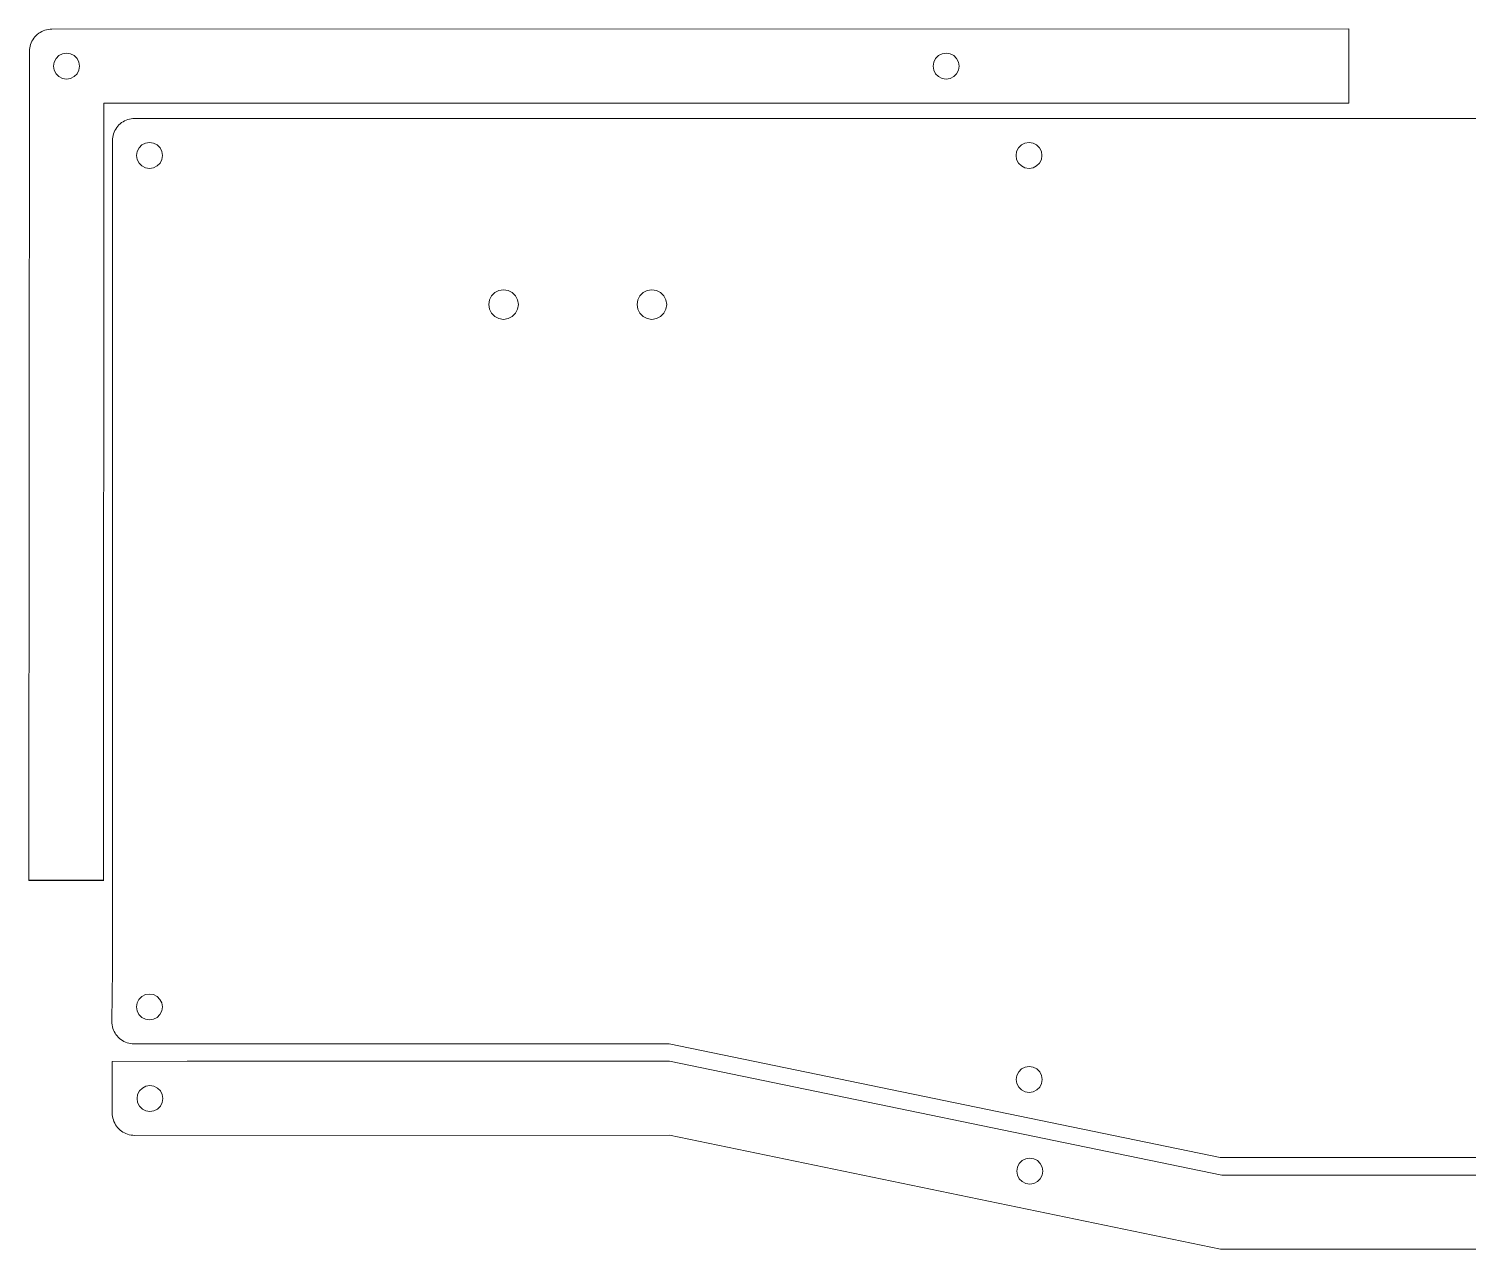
# Model space of a CAD drawing. Header units: centimetres. Extents: x -19.4 to 19.4, y -8.3 to 8.2.
# Drawn here: x -19.42 to -0.01, y -8.27 to 8.19 of the extents above; entities that cross this region are included whole.
import ezdxf

# ---------------------------------------------------------------- set-up
doc = ezdxf.new("R2010")
doc.units = ezdxf.units.CM
doc.header["$MEASUREMENT"] = 0
doc.layers.add('Layer 1', color=7, linetype='Continuous')

msp = doc.modelspace()

# ---------------------------------------------------------------- linework, layer by layer
at = {"layer": 'Layer 1', "color": 242, "lineweight": 9}
for points, knots in [([(-1.61716, 8.18517), (-1.61716, 8.18517), (-19.10607, 8.18141), (-19.10607, 8.18141), (-19.10607, 8.18141), (-19.12967, 8.18041), (-19.12967, 8.18041), (-19.12967, 8.18041), (-19.15307, 8.17771), (-19.15307, 8.17771), (-19.15307, 8.17771), (-19.17617, 8.17311), (-19.17617, 8.17311), (-19.17617, 8.17311), (-19.19887, 8.16671), (-19.19887, 8.16671), (-19.19887, 8.16671), (-19.22097, 8.15851), (-19.22097, 8.15851), (-19.22097, 8.15851), (-19.24227, 8.14871), (-19.24227, 8.14871), (-19.24227, 8.14871), (-19.26287, 8.13711), (-19.26287, 8.13711), (-19.26287, 8.13711), (-19.28247, 8.12411), (-19.28247, 8.12411), (-19.28247, 8.12411), (-19.30097, 8.10951), (-19.30097, 8.10951), (-19.30097, 8.10951), (-19.31827, 8.09351), (-19.31827, 8.09351), (-19.31827, 8.09351), (-19.33427, 8.07621), (-19.33427, 8.07621), (-19.33427, 8.07621), (-19.34887, 8.05771), (-19.34887, 8.05771), (-19.34887, 8.05771), (-19.36187, 8.03811), (-19.36187, 8.03811), (-19.36187, 8.03811), (-19.37347, 8.01751), (-19.37347, 8.01751), (-19.37347, 8.01751), (-19.38327, 7.99621), (-19.38327, 7.99621), (-19.38327, 7.99621), (-19.39147, 7.97411), (-19.39147, 7.97411), (-19.39147, 7.97411), (-19.39787, 7.95141), (-19.39787, 7.95141), (-19.39787, 7.95141), (-19.40247, 7.92831), (-19.40247, 7.92831), (-19.40247, 7.92831), (-19.40517, 7.90491), (-19.40517, 7.90491), (-19.40517, 7.90491), (-19.40607, 7.88131), (-19.40607, 7.88131), (-19.40607, 7.88131), (-19.41614, -3.29851), (-19.41614, -3.29851), (-19.41614, -3.29851), (-18.40353, -3.29844), (-18.40353, -3.29844)], [0, 0, 0, 0, 0.04347826, 0.04347826, 0.04347826, 0.08695652, 0.08695652, 0.08695652, 0.13043478, 0.13043478, 0.13043478, 0.17391304, 0.17391304, 0.17391304, 0.2173913, 0.2173913, 0.2173913, 0.26086957, 0.26086957, 0.26086957, 0.30434783, 0.30434783, 0.30434783, 0.34782609, 0.34782609, 0.34782609, 0.39130435, 0.39130435, 0.39130435, 0.43478261, 0.43478261, 0.43478261, 0.47826087, 0.47826087, 0.47826087, 0.52173913, 0.52173913, 0.52173913, 0.56521739, 0.56521739, 0.56521739, 0.60869565, 0.60869565, 0.60869565, 0.65217391, 0.65217391, 0.65217391, 0.69565217, 0.69565217, 0.69565217, 0.73913043, 0.73913043, 0.73913043, 0.7826087, 0.7826087, 0.7826087, 0.82608696, 0.82608696, 0.82608696, 0.86956522, 0.86956522, 0.86956522, 0.91304348, 0.91304348, 0.91304348, 0.95652174, 0.95652174, 0.95652174, 1, 1, 1, 1]), ([(-18.96017, 7.84781), (-18.96017, 7.84781), (-19.00897, 7.82291), (-19.00897, 7.82291), (-19.00897, 7.82291), (-19.04767, 7.78421), (-19.04767, 7.78421), (-19.04767, 7.78421), (-19.07257, 7.73541), (-19.07257, 7.73541), (-19.07257, 7.73541), (-19.08117, 7.68131), (-19.08117, 7.68131), (-19.08117, 7.68131), (-19.07257, 7.62731), (-19.07257, 7.62731), (-19.07257, 7.62731), (-19.04767, 7.57851), (-19.04767, 7.57851), (-19.04767, 7.57851), (-19.00897, 7.53981), (-19.00897, 7.53981), (-19.00897, 7.53981), (-18.96017, 7.51491), (-18.96017, 7.51491), (-18.96017, 7.51491), (-18.90617, 7.50631), (-18.90617, 7.50631), (-18.90617, 7.50631), (-18.85207, 7.51491), (-18.85207, 7.51491), (-18.85207, 7.51491), (-18.80327, 7.53981), (-18.80327, 7.53981), (-18.80327, 7.53981), (-18.76457, 7.57851), (-18.76457, 7.57851), (-18.76457, 7.57851), (-18.73967, 7.62731), (-18.73967, 7.62731), (-18.73967, 7.62731), (-18.73117, 7.68131), (-18.73117, 7.68131), (-18.73117, 7.68131), (-18.73967, 7.73541), (-18.73967, 7.73541), (-18.73967, 7.73541), (-18.76457, 7.78421), (-18.76457, 7.78421), (-18.76457, 7.78421), (-18.80327, 7.82291), (-18.80327, 7.82291), (-18.80327, 7.82291), (-18.85207, 7.84781), (-18.85207, 7.84781), (-18.85207, 7.84781), (-18.90617, 7.85631), (-18.90617, 7.85631), (-18.90617, 7.85631), (-18.96017, 7.84781), (-18.96017, 7.84781)], [0, 0, 0, 0, 0.05, 0.05, 0.05, 0.1, 0.1, 0.1, 0.15, 0.15, 0.15, 0.2, 0.2, 0.2, 0.25, 0.25, 0.25, 0.3, 0.3, 0.3, 0.35, 0.35, 0.35, 0.4, 0.4, 0.4, 0.45, 0.45, 0.45, 0.5, 0.5, 0.5, 0.55, 0.55, 0.55, 0.6, 0.6, 0.6, 0.65, 0.65, 0.65, 0.7, 0.7, 0.7, 0.75, 0.75, 0.75, 0.8, 0.8, 0.8, 0.85, 0.85, 0.85, 0.9, 0.9, 0.9, 0.95, 0.95, 0.95, 1, 1, 1, 1]), ([(-7.10167, 7.84781), (-7.10167, 7.84781), (-7.15037, 7.82291), (-7.15037, 7.82291), (-7.15037, 7.82291), (-7.18907, 7.78421), (-7.18907, 7.78421), (-7.18907, 7.78421), (-7.21397, 7.73541), (-7.21397, 7.73541), (-7.21397, 7.73541), (-7.22247, 7.68131), (-7.22247, 7.68131), (-7.22247, 7.68131), (-7.21397, 7.62731), (-7.21397, 7.62731), (-7.21397, 7.62731), (-7.18907, 7.57851), (-7.18907, 7.57851), (-7.18907, 7.57851), (-7.15037, 7.53981), (-7.15037, 7.53981), (-7.15037, 7.53981), (-7.10167, 7.51491), (-7.10167, 7.51491), (-7.10167, 7.51491), (-7.04747, 7.50631), (-7.04747, 7.50631), (-7.04747, 7.50631), (-6.99347, 7.51491), (-6.99347, 7.51491), (-6.99347, 7.51491), (-6.94467, 7.53981), (-6.94467, 7.53981), (-6.94467, 7.53981), (-6.90597, 7.57851), (-6.90597, 7.57851), (-6.90597, 7.57851), (-6.88107, 7.62731), (-6.88107, 7.62731), (-6.88107, 7.62731), (-6.87247, 7.68131), (-6.87247, 7.68131), (-6.87247, 7.68131), (-6.88107, 7.73541), (-6.88107, 7.73541), (-6.88107, 7.73541), (-6.90597, 7.78421), (-6.90597, 7.78421), (-6.90597, 7.78421), (-6.94467, 7.82291), (-6.94467, 7.82291), (-6.94467, 7.82291), (-6.99347, 7.84781), (-6.99347, 7.84781), (-6.99347, 7.84781), (-7.04747, 7.85631), (-7.04747, 7.85631), (-7.04747, 7.85631), (-7.10167, 7.84781), (-7.10167, 7.84781)], [0, 0, 0, 0, 0.05, 0.05, 0.05, 0.1, 0.1, 0.1, 0.15, 0.15, 0.15, 0.2, 0.2, 0.2, 0.25, 0.25, 0.25, 0.3, 0.3, 0.3, 0.35, 0.35, 0.35, 0.4, 0.4, 0.4, 0.45, 0.45, 0.45, 0.5, 0.5, 0.5, 0.55, 0.55, 0.55, 0.6, 0.6, 0.6, 0.65, 0.65, 0.65, 0.7, 0.7, 0.7, 0.75, 0.75, 0.75, 0.8, 0.8, 0.8, 0.85, 0.85, 0.85, 0.9, 0.9, 0.9, 0.95, 0.95, 0.95, 1, 1, 1, 1]), ([(-1.61829, 7.18131), (-1.61829, 7.18131), (-18.40607, 7.18131), (-18.40607, 7.18131), (-18.40607, 7.18131), (-18.40727, -3.29845), (-18.40727, -3.29845)], [0, 0, 0, 0, 0.5, 0.5, 0.5, 1, 1, 1, 1]), ([(17.98795, 6.97665), (17.98795, 6.97665), (18.01145, 6.97575), (18.01145, 6.97575), (18.01145, 6.97575), (18.03485, 6.97305), (18.03485, 6.97305), (18.03485, 6.97305), (18.05795, 6.96845), (18.05795, 6.96845), (18.05795, 6.96845), (18.08065, 6.96205), (18.08065, 6.96205), (18.08065, 6.96205), (18.10275, 6.95385), (18.10275, 6.95385), (18.10275, 6.95385), (18.12415, 6.94405), (18.12415, 6.94405), (18.12415, 6.94405), (18.14465, 6.93245), (18.14465, 6.93245), (18.14465, 6.93245), (18.16425, 6.91945), (18.16425, 6.91945), (18.16425, 6.91945), (18.18275, 6.90485), (18.18275, 6.90485), (18.18275, 6.90485), (18.20005, 6.88885), (18.20005, 6.88885), (18.20005, 6.88885), (18.21605, 6.87155), (18.21605, 6.87155), (18.21605, 6.87155), (18.23065, 6.85305), (18.23065, 6.85305), (18.23065, 6.85305), (18.24375, 6.83345), (18.24375, 6.83345), (18.24375, 6.83345), (18.25525, 6.81285), (18.25525, 6.81285), (18.25525, 6.81285), (18.26515, 6.79155), (18.26515, 6.79155), (18.26515, 6.79155), (18.27325, 6.76945), (18.27325, 6.76945), (18.27325, 6.76945), (18.27965, 6.74675), (18.27965, 6.74675), (18.27965, 6.74675), (18.28425, 6.72365), (18.28425, 6.72365), (18.28425, 6.72365), (18.28705, 6.70025), (18.28705, 6.70025), (18.28705, 6.70025), (18.28795, 6.67665), (18.28795, 6.67665), (18.28795, 6.67665), (18.28795, -5.20316), (18.28795, -5.20316), (18.28795, -5.20316), (18.28705, -5.22666), (18.28705, -5.22666), (18.28705, -5.22666), (18.28425, -5.25006), (18.28425, -5.25006), (18.28425, -5.25006), (18.27965, -5.27316), (18.27965, -5.27316), (18.27965, -5.27316), (18.27325, -5.29586), (18.27325, -5.29586), (18.27325, -5.29586), (18.26515, -5.31796), (18.26515, -5.31796), (18.26515, -5.31796), (18.25525, -5.33936), (18.25525, -5.33936), (18.25525, -5.33936), (18.24375, -5.35996), (18.24375, -5.35996), (18.24375, -5.35996), (18.23065, -5.37946), (18.23065, -5.37946), (18.23065, -5.37946), (18.21605, -5.39796), (18.21605, -5.39796), (18.21605, -5.39796), (18.20005, -5.41526), (18.20005, -5.41526), (18.20005, -5.41526), (18.18275, -5.43126), (18.18275, -5.43126), (18.18275, -5.43126), (18.16425, -5.44586), (18.16425, -5.44586), (18.16425, -5.44586), (18.14465, -5.45896), (18.14465, -5.45896), (18.14465, -5.45896), (18.12415, -5.47046), (18.12415, -5.47046), (18.12415, -5.47046), (18.10275, -5.48036), (18.10275, -5.48036), (18.10275, -5.48036), (18.08065, -5.48846), (18.08065, -5.48846), (18.08065, -5.48846), (18.05795, -5.49486), (18.05795, -5.49486), (18.05795, -5.49486), (18.03485, -5.49946), (18.03485, -5.49946), (18.03485, -5.49946), (18.01145, -5.50226), (18.01145, -5.50226), (18.01145, -5.50226), (17.98795, -5.50316), (17.98795, -5.50316), (17.98795, -5.50316), (7.9672, -5.50015), (7.9672, -5.50015), (7.9672, -5.50015), (0.63227, -7.03562), (0.63227, -7.03562), (0.63227, -7.03562), (-3.35241, -7.03559), (-3.35241, -7.03559), (-3.35241, -7.03559), (-10.78279, -5.50013), (-10.78279, -5.50013), (-10.78279, -5.50013), (-17.9974, -5.50018), (-17.9974, -5.50018), (-17.9974, -5.50018), (-18.021, -5.49928), (-18.021, -5.49928), (-18.021, -5.49928), (-18.0444, -5.49648), (-18.0444, -5.49648), (-18.0444, -5.49648), (-18.0675, -5.49188), (-18.0675, -5.49188), (-18.0675, -5.49188), (-18.0902, -5.48548), (-18.0902, -5.48548), (-18.0902, -5.48548), (-18.1123, -5.47738), (-18.1123, -5.47738), (-18.1123, -5.47738), (-18.1336, -5.46748), (-18.1336, -5.46748), (-18.1336, -5.46748), (-18.1542, -5.45598), (-18.1542, -5.45598), (-18.1542, -5.45598), (-18.1738, -5.44288), (-18.1738, -5.44288), (-18.1738, -5.44288), (-18.1923, -5.42828), (-18.1923, -5.42828), (-18.1923, -5.42828), (-18.2096, -5.41228), (-18.2096, -5.41228), (-18.2096, -5.41228), (-18.2256, -5.39498), (-18.2256, -5.39498), (-18.2256, -5.39498), (-18.2402, -5.37648), (-18.2402, -5.37648), (-18.2402, -5.37648), (-18.2532, -5.35698), (-18.2532, -5.35698), (-18.2532, -5.35698), (-18.2648, -5.33638), (-18.2648, -5.33638), (-18.2648, -5.33638), (-18.2746, -5.31498), (-18.2746, -5.31498), (-18.2746, -5.31498), (-18.2828, -5.29288), (-18.2828, -5.29288), (-18.2828, -5.29288), (-18.2892, -5.27018), (-18.2892, -5.27018), (-18.2892, -5.27018), (-18.2938, -5.24708), (-18.2938, -5.24708), (-18.2938, -5.24708), (-18.2965, -5.22368), (-18.2965, -5.22368), (-18.2965, -5.22368), (-18.2975, -5.20018), (-18.2975, -5.20018), (-18.2975, -5.20018), (-18.28793, -4.50001), (-18.28793, -4.50001), (-18.28793, -4.50001), (-18.28785, 6.67665), (-18.28785, 6.67665), (-18.28785, 6.67665), (-18.28695, 6.70025), (-18.28695, 6.70025), (-18.28695, 6.70025), (-18.28425, 6.72365), (-18.28425, 6.72365), (-18.28425, 6.72365), (-18.27965, 6.74675), (-18.27965, 6.74675), (-18.27965, 6.74675), (-18.27325, 6.76945), (-18.27325, 6.76945), (-18.27325, 6.76945), (-18.26505, 6.79155), (-18.26505, 6.79155), (-18.26505, 6.79155), (-18.25525, 6.81285), (-18.25525, 6.81285), (-18.25525, 6.81285), (-18.24365, 6.83345), (-18.24365, 6.83345), (-18.24365, 6.83345), (-18.23065, 6.85305), (-18.23065, 6.85305), (-18.23065, 6.85305), (-18.21605, 6.87155), (-18.21605, 6.87155), (-18.21605, 6.87155), (-18.20005, 6.88885), (-18.20005, 6.88885), (-18.20005, 6.88885), (-18.18275, 6.90485), (-18.18275, 6.90485), (-18.18275, 6.90485), (-18.16425, 6.91945), (-18.16425, 6.91945), (-18.16425, 6.91945), (-18.14465, 6.93245), (-18.14465, 6.93245), (-18.14465, 6.93245), (-18.12405, 6.94405), (-18.12405, 6.94405), (-18.12405, 6.94405), (-18.10275, 6.95385), (-18.10275, 6.95385), (-18.10275, 6.95385), (-18.08065, 6.96205), (-18.08065, 6.96205), (-18.08065, 6.96205), (-18.05795, 6.96845), (-18.05795, 6.96845), (-18.05795, 6.96845), (-18.03485, 6.97305), (-18.03485, 6.97305), (-18.03485, 6.97305), (-18.01145, 6.97575), (-18.01145, 6.97575), (-18.01145, 6.97575), (-17.98785, 6.97675), (-17.98785, 6.97675), (-17.98785, 6.97675), (17.98795, 6.97665), (17.98795, 6.97665)], [0, 0, 0, 0, 0.01123596, 0.01123596, 0.01123596, 0.02247191, 0.02247191, 0.02247191, 0.03370787, 0.03370787, 0.03370787, 0.04494382, 0.04494382, 0.04494382, 0.05617978, 0.05617978, 0.05617978, 0.06741573, 0.06741573, 0.06741573, 0.07865169, 0.07865169, 0.07865169, 0.08988764, 0.08988764, 0.08988764, 0.1011236, 0.1011236, 0.1011236, 0.11235955, 0.11235955, 0.11235955, 0.12359551, 0.12359551, 0.12359551, 0.13483146, 0.13483146, 0.13483146, 0.14606742, 0.14606742, 0.14606742, 0.15730337, 0.15730337, 0.15730337, 0.16853933, 0.16853933, 0.16853933, 0.17977528, 0.17977528, 0.17977528, 0.19101124, 0.19101124, 0.19101124, 0.20224719, 0.20224719, 0.20224719, 0.21348315, 0.21348315, 0.21348315, 0.2247191, 0.2247191, 0.2247191, 0.23595506, 0.23595506, 0.23595506, 0.24719101, 0.24719101, 0.24719101, 0.25842697, 0.25842697, 0.25842697, 0.26966292, 0.26966292, 0.26966292, 0.28089888, 0.28089888, 0.28089888, 0.29213483, 0.29213483, 0.29213483, 0.30337079, 0.30337079, 0.30337079, 0.31460674, 0.31460674, 0.31460674, 0.3258427, 0.3258427, 0.3258427, 0.33707865, 0.33707865, 0.33707865, 0.34831461, 0.34831461, 0.34831461, 0.35955056, 0.35955056, 0.35955056, 0.37078652, 0.37078652, 0.37078652, 0.38202247, 0.38202247, 0.38202247, 0.39325843, 0.39325843, 0.39325843, 0.40449438, 0.40449438, 0.40449438, 0.41573034, 0.41573034, 0.41573034, 0.42696629, 0.42696629, 0.42696629, 0.43820225, 0.43820225, 0.43820225, 0.4494382, 0.4494382, 0.4494382, 0.46067416, 0.46067416, 0.46067416, 0.47191011, 0.47191011, 0.47191011, 0.48314607, 0.48314607, 0.48314607, 0.49438202, 0.49438202, 0.49438202, 0.50561798, 0.50561798, 0.50561798, 0.51685393, 0.51685393, 0.51685393, 0.52808989, 0.52808989, 0.52808989, 0.53932584, 0.53932584, 0.53932584, 0.5505618, 0.5505618, 0.5505618, 0.56179775, 0.56179775, 0.56179775, 0.57303371, 0.57303371, 0.57303371, 0.58426966, 0.58426966, 0.58426966, 0.59550562, 0.59550562, 0.59550562, 0.60674157, 0.60674157, 0.60674157, 0.61797753, 0.61797753, 0.61797753, 0.62921348, 0.62921348, 0.62921348, 0.64044944, 0.64044944, 0.64044944, 0.65168539, 0.65168539, 0.65168539, 0.66292135, 0.66292135, 0.66292135, 0.6741573, 0.6741573, 0.6741573, 0.68539326, 0.68539326, 0.68539326, 0.69662921, 0.69662921, 0.69662921, 0.70786517, 0.70786517, 0.70786517, 0.71910112, 0.71910112, 0.71910112, 0.73033708, 0.73033708, 0.73033708, 0.74157303, 0.74157303, 0.74157303, 0.75280899, 0.75280899, 0.75280899, 0.76404494, 0.76404494, 0.76404494, 0.7752809, 0.7752809, 0.7752809, 0.78651685, 0.78651685, 0.78651685, 0.79775281, 0.79775281, 0.79775281, 0.80898876, 0.80898876, 0.80898876, 0.82022472, 0.82022472, 0.82022472, 0.83146067, 0.83146067, 0.83146067, 0.84269663, 0.84269663, 0.84269663, 0.85393258, 0.85393258, 0.85393258, 0.86516854, 0.86516854, 0.86516854, 0.87640449, 0.87640449, 0.87640449, 0.88764045, 0.88764045, 0.88764045, 0.8988764, 0.8988764, 0.8988764, 0.91011236, 0.91011236, 0.91011236, 0.92134831, 0.92134831, 0.92134831, 0.93258427, 0.93258427, 0.93258427, 0.94382022, 0.94382022, 0.94382022, 0.95505618, 0.95505618, 0.95505618, 0.96629213, 0.96629213, 0.96629213, 0.97752809, 0.97752809, 0.97752809, 0.98876404, 0.98876404, 0.98876404, 1, 1, 1, 1]), ([(-17.84195, 6.64315), (-17.84195, 6.64315), (-17.89075, 6.61825), (-17.89075, 6.61825), (-17.89075, 6.61825), (-17.92945, 6.57955), (-17.92945, 6.57955), (-17.92945, 6.57955), (-17.95435, 6.53075), (-17.95435, 6.53075), (-17.95435, 6.53075), (-17.96295, 6.47665), (-17.96295, 6.47665), (-17.96295, 6.47665), (-17.95435, 6.42265), (-17.95435, 6.42265), (-17.95435, 6.42265), (-17.92945, 6.37385), (-17.92945, 6.37385), (-17.92945, 6.37385), (-17.89075, 6.33515), (-17.89075, 6.33515), (-17.89075, 6.33515), (-17.84195, 6.31025), (-17.84195, 6.31025), (-17.84195, 6.31025), (-17.78795, 6.30165), (-17.78795, 6.30165), (-17.78795, 6.30165), (-17.73385, 6.31025), (-17.73385, 6.31025), (-17.73385, 6.31025), (-17.68505, 6.33515), (-17.68505, 6.33515), (-17.68505, 6.33515), (-17.64635, 6.37385), (-17.64635, 6.37385), (-17.64635, 6.37385), (-17.62145, 6.42265), (-17.62145, 6.42265), (-17.62145, 6.42265), (-17.61295, 6.47665), (-17.61295, 6.47665), (-17.61295, 6.47665), (-17.62145, 6.53075), (-17.62145, 6.53075), (-17.62145, 6.53075), (-17.64635, 6.57955), (-17.64635, 6.57955), (-17.64635, 6.57955), (-17.68505, 6.61825), (-17.68505, 6.61825), (-17.68505, 6.61825), (-17.73385, 6.64315), (-17.73385, 6.64315), (-17.73385, 6.64315), (-17.78795, 6.65165), (-17.78795, 6.65165), (-17.78795, 6.65165), (-17.84195, 6.64315), (-17.84195, 6.64315)], [0, 0, 0, 0, 0.05, 0.05, 0.05, 0.1, 0.1, 0.1, 0.15, 0.15, 0.15, 0.2, 0.2, 0.2, 0.25, 0.25, 0.25, 0.3, 0.3, 0.3, 0.35, 0.35, 0.35, 0.4, 0.4, 0.4, 0.45, 0.45, 0.45, 0.5, 0.5, 0.5, 0.55, 0.55, 0.55, 0.6, 0.6, 0.6, 0.65, 0.65, 0.65, 0.7, 0.7, 0.7, 0.75, 0.75, 0.75, 0.8, 0.8, 0.8, 0.85, 0.85, 0.85, 0.9, 0.9, 0.9, 0.95, 0.95, 0.95, 1, 1, 1, 1]), ([(-5.98345, 6.64315), (-5.98345, 6.64315), (-6.03215, 6.61825), (-6.03215, 6.61825), (-6.03215, 6.61825), (-6.07085, 6.57955), (-6.07085, 6.57955), (-6.07085, 6.57955), (-6.09575, 6.53075), (-6.09575, 6.53075), (-6.09575, 6.53075), (-6.10425, 6.47665), (-6.10425, 6.47665), (-6.10425, 6.47665), (-6.09575, 6.42265), (-6.09575, 6.42265), (-6.09575, 6.42265), (-6.07085, 6.37385), (-6.07085, 6.37385), (-6.07085, 6.37385), (-6.03215, 6.33515), (-6.03215, 6.33515), (-6.03215, 6.33515), (-5.98345, 6.31025), (-5.98345, 6.31025), (-5.98345, 6.31025), (-5.92925, 6.30165), (-5.92925, 6.30165), (-5.92925, 6.30165), (-5.87525, 6.31025), (-5.87525, 6.31025), (-5.87525, 6.31025), (-5.82645, 6.33515), (-5.82645, 6.33515), (-5.82645, 6.33515), (-5.78775, 6.37385), (-5.78775, 6.37385), (-5.78775, 6.37385), (-5.76285, 6.42265), (-5.76285, 6.42265), (-5.76285, 6.42265), (-5.75425, 6.47665), (-5.75425, 6.47665), (-5.75425, 6.47665), (-5.76285, 6.53075), (-5.76285, 6.53075), (-5.76285, 6.53075), (-5.78775, 6.57955), (-5.78775, 6.57955), (-5.78775, 6.57955), (-5.82645, 6.61825), (-5.82645, 6.61825), (-5.82645, 6.61825), (-5.87525, 6.64315), (-5.87525, 6.64315), (-5.87525, 6.64315), (-5.92925, 6.65165), (-5.92925, 6.65165), (-5.92925, 6.65165), (-5.98345, 6.64315), (-5.98345, 6.64315)], [0, 0, 0, 0, 0.05, 0.05, 0.05, 0.1, 0.1, 0.1, 0.15, 0.15, 0.15, 0.2, 0.2, 0.2, 0.25, 0.25, 0.25, 0.3, 0.3, 0.3, 0.35, 0.35, 0.35, 0.4, 0.4, 0.4, 0.45, 0.45, 0.45, 0.5, 0.5, 0.5, 0.55, 0.55, 0.55, 0.6, 0.6, 0.6, 0.65, 0.65, 0.65, 0.7, 0.7, 0.7, 0.75, 0.75, 0.75, 0.8, 0.8, 0.8, 0.85, 0.85, 0.85, 0.9, 0.9, 0.9, 0.95, 0.95, 0.95, 1, 1, 1, 1]), ([(-13.07653, 4.65722), (-13.07653, 4.65722), (-13.13233, 4.62872), (-13.13233, 4.62872), (-13.13233, 4.62872), (-13.17653, 4.58442), (-13.17653, 4.58442), (-13.17653, 4.58442), (-13.20493, 4.52872), (-13.20493, 4.52872), (-13.20493, 4.52872), (-13.21473, 4.46682), (-13.21473, 4.46682), (-13.21473, 4.46682), (-13.20493, 4.40502), (-13.20493, 4.40502), (-13.20493, 4.40502), (-13.17653, 4.34932), (-13.17653, 4.34932), (-13.17653, 4.34932), (-13.13233, 4.30502), (-13.13233, 4.30502), (-13.13233, 4.30502), (-13.07653, 4.27662), (-13.07653, 4.27662), (-13.07653, 4.27662), (-13.01473, 4.26682), (-13.01473, 4.26682), (-13.01473, 4.26682), (-12.95293, 4.27662), (-12.95293, 4.27662), (-12.95293, 4.27662), (-12.89723, 4.30502), (-12.89723, 4.30502), (-12.89723, 4.30502), (-12.85293, 4.34932), (-12.85293, 4.34932), (-12.85293, 4.34932), (-12.82453, 4.40502), (-12.82453, 4.40502), (-12.82453, 4.40502), (-12.81473, 4.46682), (-12.81473, 4.46682), (-12.81473, 4.46682), (-12.82453, 4.52872), (-12.82453, 4.52872), (-12.82453, 4.52872), (-12.85293, 4.58442), (-12.85293, 4.58442), (-12.85293, 4.58442), (-12.89723, 4.62872), (-12.89723, 4.62872), (-12.89723, 4.62872), (-12.95293, 4.65722), (-12.95293, 4.65722), (-12.95293, 4.65722), (-13.01473, 4.66682), (-13.01473, 4.66682), (-13.01473, 4.66682), (-13.07653, 4.65722), (-13.07653, 4.65722)], [0, 0, 0, 0, 0.05, 0.05, 0.05, 0.1, 0.1, 0.1, 0.15, 0.15, 0.15, 0.2, 0.2, 0.2, 0.25, 0.25, 0.25, 0.3, 0.3, 0.3, 0.35, 0.35, 0.35, 0.4, 0.4, 0.4, 0.45, 0.45, 0.45, 0.5, 0.5, 0.5, 0.55, 0.55, 0.55, 0.6, 0.6, 0.6, 0.65, 0.65, 0.65, 0.7, 0.7, 0.7, 0.75, 0.75, 0.75, 0.8, 0.8, 0.8, 0.85, 0.85, 0.85, 0.9, 0.9, 0.9, 0.95, 0.95, 0.95, 1, 1, 1, 1]), ([(-11.07629, 4.65722), (-11.07629, 4.65722), (-11.13209, 4.62872), (-11.13209, 4.62872), (-11.13209, 4.62872), (-11.17629, 4.58442), (-11.17629, 4.58442), (-11.17629, 4.58442), (-11.20469, 4.52872), (-11.20469, 4.52872), (-11.20469, 4.52872), (-11.21449, 4.46682), (-11.21449, 4.46682), (-11.21449, 4.46682), (-11.20469, 4.40502), (-11.20469, 4.40502), (-11.20469, 4.40502), (-11.17629, 4.34932), (-11.17629, 4.34932), (-11.17629, 4.34932), (-11.13209, 4.30502), (-11.13209, 4.30502), (-11.13209, 4.30502), (-11.07629, 4.27662), (-11.07629, 4.27662), (-11.07629, 4.27662), (-11.01449, 4.26682), (-11.01449, 4.26682), (-11.01449, 4.26682), (-10.95269, 4.27662), (-10.95269, 4.27662), (-10.95269, 4.27662), (-10.89699, 4.30502), (-10.89699, 4.30502), (-10.89699, 4.30502), (-10.85269, 4.34932), (-10.85269, 4.34932), (-10.85269, 4.34932), (-10.82429, 4.40502), (-10.82429, 4.40502), (-10.82429, 4.40502), (-10.81449, 4.46682), (-10.81449, 4.46682), (-10.81449, 4.46682), (-10.82429, 4.52872), (-10.82429, 4.52872), (-10.82429, 4.52872), (-10.85269, 4.58442), (-10.85269, 4.58442), (-10.85269, 4.58442), (-10.89699, 4.62872), (-10.89699, 4.62872), (-10.89699, 4.62872), (-10.95269, 4.65722), (-10.95269, 4.65722), (-10.95269, 4.65722), (-11.01449, 4.66682), (-11.01449, 4.66682), (-11.01449, 4.66682), (-11.07629, 4.65722), (-11.07629, 4.65722)], [0, 0, 0, 0, 0.05, 0.05, 0.05, 0.1, 0.1, 0.1, 0.15, 0.15, 0.15, 0.2, 0.2, 0.2, 0.25, 0.25, 0.25, 0.3, 0.3, 0.3, 0.35, 0.35, 0.35, 0.4, 0.4, 0.4, 0.45, 0.45, 0.45, 0.5, 0.5, 0.5, 0.55, 0.55, 0.55, 0.6, 0.6, 0.6, 0.65, 0.65, 0.65, 0.7, 0.7, 0.7, 0.75, 0.75, 0.75, 0.8, 0.8, 0.8, 0.85, 0.85, 0.85, 0.9, 0.9, 0.9, 0.95, 0.95, 0.95, 1, 1, 1, 1]), ([(-17.84282, -4.83792), (-17.84282, -4.83792), (-17.89162, -4.86272), (-17.89162, -4.86272), (-17.89162, -4.86272), (-17.93032, -4.90142), (-17.93032, -4.90142), (-17.93032, -4.90142), (-17.95522, -4.95022), (-17.95522, -4.95022), (-17.95522, -4.95022), (-17.96382, -5.00432), (-17.96382, -5.00432), (-17.96382, -5.00432), (-17.95522, -5.05842), (-17.95522, -5.05842), (-17.95522, -5.05842), (-17.93032, -5.10722), (-17.93032, -5.10722), (-17.93032, -5.10722), (-17.89162, -5.14592), (-17.89162, -5.14592), (-17.89162, -5.14592), (-17.84282, -5.17072), (-17.84282, -5.17072), (-17.84282, -5.17072), (-17.78882, -5.17932), (-17.78882, -5.17932), (-17.78882, -5.17932), (-17.73472, -5.17072), (-17.73472, -5.17072), (-17.73472, -5.17072), (-17.68592, -5.14592), (-17.68592, -5.14592), (-17.68592, -5.14592), (-17.64722, -5.10722), (-17.64722, -5.10722), (-17.64722, -5.10722), (-17.62232, -5.05842), (-17.62232, -5.05842), (-17.62232, -5.05842), (-17.61382, -5.00432), (-17.61382, -5.00432), (-17.61382, -5.00432), (-17.62232, -4.95022), (-17.62232, -4.95022), (-17.62232, -4.95022), (-17.64722, -4.90142), (-17.64722, -4.90142), (-17.64722, -4.90142), (-17.68592, -4.86272), (-17.68592, -4.86272), (-17.68592, -4.86272), (-17.73472, -4.83792), (-17.73472, -4.83792), (-17.73472, -4.83792), (-17.78882, -4.82932), (-17.78882, -4.82932), (-17.78882, -4.82932), (-17.84282, -4.83792), (-17.84282, -4.83792)], [0, 0, 0, 0, 0.05, 0.05, 0.05, 0.1, 0.1, 0.1, 0.15, 0.15, 0.15, 0.2, 0.2, 0.2, 0.25, 0.25, 0.25, 0.3, 0.3, 0.3, 0.35, 0.35, 0.35, 0.4, 0.4, 0.4, 0.45, 0.45, 0.45, 0.5, 0.5, 0.5, 0.55, 0.55, 0.55, 0.6, 0.6, 0.6, 0.65, 0.65, 0.65, 0.7, 0.7, 0.7, 0.75, 0.75, 0.75, 0.8, 0.8, 0.8, 0.85, 0.85, 0.85, 0.9, 0.9, 0.9, 0.95, 0.95, 0.95, 1, 1, 1, 1]), ([(18.29348, -5.73605), (18.29348, -5.73605), (18.2948, -6.43792), (18.2948, -6.43792), (18.2948, -6.43792), (18.2939, -6.46142), (18.2939, -6.46142), (18.2939, -6.46142), (18.2911, -6.48482), (18.2911, -6.48482), (18.2911, -6.48482), (18.2865, -6.50792), (18.2865, -6.50792), (18.2865, -6.50792), (18.2801, -6.53062), (18.2801, -6.53062), (18.2801, -6.53062), (18.272, -6.55272), (18.272, -6.55272), (18.272, -6.55272), (18.2621, -6.57412), (18.2621, -6.57412), (18.2621, -6.57412), (18.2506, -6.59472), (18.2506, -6.59472), (18.2506, -6.59472), (18.2375, -6.61422), (18.2375, -6.61422), (18.2375, -6.61422), (18.2229, -6.63272), (18.2229, -6.63272), (18.2229, -6.63272), (18.2069, -6.65002), (18.2069, -6.65002), (18.2069, -6.65002), (18.1896, -6.66602), (18.1896, -6.66602), (18.1896, -6.66602), (18.1711, -6.68062), (18.1711, -6.68062), (18.1711, -6.68062), (18.1515, -6.69372), (18.1515, -6.69372), (18.1515, -6.69372), (18.131, -6.70522), (18.131, -6.70522), (18.131, -6.70522), (18.1096, -6.71512), (18.1096, -6.71512), (18.1096, -6.71512), (18.0875, -6.72322), (18.0875, -6.72322), (18.0875, -6.72322), (18.0648, -6.72962), (18.0648, -6.72962), (18.0648, -6.72962), (18.0417, -6.73422), (18.0417, -6.73422), (18.0417, -6.73422), (18.0183, -6.73702), (18.0183, -6.73702), (18.0183, -6.73702), (17.9948, -6.73792), (17.9948, -6.73792), (17.9948, -6.73792), (7.97405, -6.73491), (7.97405, -6.73491), (7.97405, -6.73491), (0.63912, -8.27038), (0.63912, -8.27038), (0.63912, -8.27038), (-3.34556, -8.27035), (-3.34556, -8.27035), (-3.34556, -8.27035), (-10.77594, -6.73489), (-10.77594, -6.73489), (-10.77594, -6.73489), (-17.99055, -6.73494), (-17.99055, -6.73494), (-17.99055, -6.73494), (-18.01415, -6.73404), (-18.01415, -6.73404), (-18.01415, -6.73404), (-18.03755, -6.73124), (-18.03755, -6.73124), (-18.03755, -6.73124), (-18.06065, -6.72664), (-18.06065, -6.72664), (-18.06065, -6.72664), (-18.08335, -6.72024), (-18.08335, -6.72024), (-18.08335, -6.72024), (-18.10545, -6.71214), (-18.10545, -6.71214), (-18.10545, -6.71214), (-18.12675, -6.70224), (-18.12675, -6.70224), (-18.12675, -6.70224), (-18.14735, -6.69074), (-18.14735, -6.69074), (-18.14735, -6.69074), (-18.16695, -6.67764), (-18.16695, -6.67764), (-18.16695, -6.67764), (-18.18545, -6.66304), (-18.18545, -6.66304), (-18.18545, -6.66304), (-18.20275, -6.64704), (-18.20275, -6.64704), (-18.20275, -6.64704), (-18.21875, -6.62974), (-18.21875, -6.62974), (-18.21875, -6.62974), (-18.23335, -6.61124), (-18.23335, -6.61124), (-18.23335, -6.61124), (-18.24635, -6.59174), (-18.24635, -6.59174), (-18.24635, -6.59174), (-18.25795, -6.57114), (-18.25795, -6.57114), (-18.25795, -6.57114), (-18.26775, -6.54974), (-18.26775, -6.54974), (-18.26775, -6.54974), (-18.27595, -6.52764), (-18.27595, -6.52764), (-18.27595, -6.52764), (-18.28235, -6.50494), (-18.28235, -6.50494), (-18.28235, -6.50494), (-18.28695, -6.48184), (-18.28695, -6.48184), (-18.28695, -6.48184), (-18.28965, -6.45844), (-18.28965, -6.45844), (-18.28965, -6.45844), (-18.29065, -6.43494), (-18.29065, -6.43494), (-18.29065, -6.43494), (-18.29008, -5.73817), (-18.29008, -5.73817)], [0, 0, 0, 0, 0.0212766, 0.0212766, 0.0212766, 0.04255319, 0.04255319, 0.04255319, 0.06382979, 0.06382979, 0.06382979, 0.08510638, 0.08510638, 0.08510638, 0.10638298, 0.10638298, 0.10638298, 0.12765957, 0.12765957, 0.12765957, 0.14893617, 0.14893617, 0.14893617, 0.17021277, 0.17021277, 0.17021277, 0.19148936, 0.19148936, 0.19148936, 0.21276596, 0.21276596, 0.21276596, 0.23404255, 0.23404255, 0.23404255, 0.25531915, 0.25531915, 0.25531915, 0.27659574, 0.27659574, 0.27659574, 0.29787234, 0.29787234, 0.29787234, 0.31914894, 0.31914894, 0.31914894, 0.34042553, 0.34042553, 0.34042553, 0.36170213, 0.36170213, 0.36170213, 0.38297872, 0.38297872, 0.38297872, 0.40425532, 0.40425532, 0.40425532, 0.42553191, 0.42553191, 0.42553191, 0.44680851, 0.44680851, 0.44680851, 0.46808511, 0.46808511, 0.46808511, 0.4893617, 0.4893617, 0.4893617, 0.5106383, 0.5106383, 0.5106383, 0.53191489, 0.53191489, 0.53191489, 0.55319149, 0.55319149, 0.55319149, 0.57446809, 0.57446809, 0.57446809, 0.59574468, 0.59574468, 0.59574468, 0.61702128, 0.61702128, 0.61702128, 0.63829787, 0.63829787, 0.63829787, 0.65957447, 0.65957447, 0.65957447, 0.68085106, 0.68085106, 0.68085106, 0.70212766, 0.70212766, 0.70212766, 0.72340426, 0.72340426, 0.72340426, 0.74468085, 0.74468085, 0.74468085, 0.76595745, 0.76595745, 0.76595745, 0.78723404, 0.78723404, 0.78723404, 0.80851064, 0.80851064, 0.80851064, 0.82978723, 0.82978723, 0.82978723, 0.85106383, 0.85106383, 0.85106383, 0.87234043, 0.87234043, 0.87234043, 0.89361702, 0.89361702, 0.89361702, 0.91489362, 0.91489362, 0.91489362, 0.93617021, 0.93617021, 0.93617021, 0.95744681, 0.95744681, 0.95744681, 0.9787234, 0.9787234, 0.9787234, 1, 1, 1, 1]), ([(-17.281, -5.73528), (-17.281, -5.73528), (-10.77638, -5.73528), (-10.77638, -5.73528), (-10.77638, -5.73528), (-3.32936, -7.27024), (-3.32936, -7.27024), (-3.32936, -7.27024), (0.63914, -7.27024), (0.63914, -7.27024), (0.63914, -7.27024), (7.97408, -5.73544), (7.97408, -5.73544), (7.97408, -5.73544), (12.63444, -5.73668), (12.63444, -5.73668), (12.63444, -5.73668), (17.2948, -5.73792), (17.2948, -5.73792)], [0, 0, 0, 0, 0.16666667, 0.16666667, 0.16666667, 0.33333333, 0.33333333, 0.33333333, 0.5, 0.5, 0.5, 0.66666667, 0.66666667, 0.66666667, 0.83333333, 0.83333333, 0.83333333, 1, 1, 1, 1]), ([(-5.97954, -5.81535), (-5.97954, -5.81535), (-6.02824, -5.84015), (-6.02824, -5.84015), (-6.02824, -5.84015), (-6.06694, -5.87885), (-6.06694, -5.87885), (-6.06694, -5.87885), (-6.09184, -5.92765), (-6.09184, -5.92765), (-6.09184, -5.92765), (-6.10034, -5.98175), (-6.10034, -5.98175), (-6.10034, -5.98175), (-6.09184, -6.03585), (-6.09184, -6.03585), (-6.09184, -6.03585), (-6.06694, -6.08465), (-6.06694, -6.08465), (-6.06694, -6.08465), (-6.02824, -6.12335), (-6.02824, -6.12335), (-6.02824, -6.12335), (-5.97954, -6.14815), (-5.97954, -6.14815), (-5.97954, -6.14815), (-5.92534, -6.15675), (-5.92534, -6.15675), (-5.92534, -6.15675), (-5.87134, -6.14815), (-5.87134, -6.14815), (-5.87134, -6.14815), (-5.82254, -6.12335), (-5.82254, -6.12335), (-5.82254, -6.12335), (-5.78384, -6.08465), (-5.78384, -6.08465), (-5.78384, -6.08465), (-5.75894, -6.03585), (-5.75894, -6.03585), (-5.75894, -6.03585), (-5.75034, -5.98175), (-5.75034, -5.98175), (-5.75034, -5.98175), (-5.75894, -5.92765), (-5.75894, -5.92765), (-5.75894, -5.92765), (-5.78384, -5.87885), (-5.78384, -5.87885), (-5.78384, -5.87885), (-5.82254, -5.84015), (-5.82254, -5.84015), (-5.82254, -5.84015), (-5.87134, -5.81535), (-5.87134, -5.81535), (-5.87134, -5.81535), (-5.92534, -5.80675), (-5.92534, -5.80675), (-5.92534, -5.80675), (-5.97954, -5.81535), (-5.97954, -5.81535)], [0, 0, 0, 0, 0.05, 0.05, 0.05, 0.1, 0.1, 0.1, 0.15, 0.15, 0.15, 0.2, 0.2, 0.2, 0.25, 0.25, 0.25, 0.3, 0.3, 0.3, 0.35, 0.35, 0.35, 0.4, 0.4, 0.4, 0.45, 0.45, 0.45, 0.5, 0.5, 0.5, 0.55, 0.55, 0.55, 0.6, 0.6, 0.6, 0.65, 0.65, 0.65, 0.7, 0.7, 0.7, 0.75, 0.75, 0.75, 0.8, 0.8, 0.8, 0.85, 0.85, 0.85, 0.9, 0.9, 0.9, 0.95, 0.95, 0.95, 1, 1, 1, 1]), ([(-17.83597, -6.07268), (-17.83597, -6.07268), (-17.88477, -6.09748), (-17.88477, -6.09748), (-17.88477, -6.09748), (-17.92347, -6.13618), (-17.92347, -6.13618), (-17.92347, -6.13618), (-17.94837, -6.18498), (-17.94837, -6.18498), (-17.94837, -6.18498), (-17.95697, -6.23908), (-17.95697, -6.23908), (-17.95697, -6.23908), (-17.94837, -6.29318), (-17.94837, -6.29318), (-17.94837, -6.29318), (-17.92347, -6.34198), (-17.92347, -6.34198), (-17.92347, -6.34198), (-17.88477, -6.38068), (-17.88477, -6.38068), (-17.88477, -6.38068), (-17.83597, -6.40548), (-17.83597, -6.40548), (-17.83597, -6.40548), (-17.78197, -6.41408), (-17.78197, -6.41408), (-17.78197, -6.41408), (-17.72787, -6.40548), (-17.72787, -6.40548), (-17.72787, -6.40548), (-17.67907, -6.38068), (-17.67907, -6.38068), (-17.67907, -6.38068), (-17.64037, -6.34198), (-17.64037, -6.34198), (-17.64037, -6.34198), (-17.61547, -6.29318), (-17.61547, -6.29318), (-17.61547, -6.29318), (-17.60697, -6.23908), (-17.60697, -6.23908), (-17.60697, -6.23908), (-17.61547, -6.18498), (-17.61547, -6.18498), (-17.61547, -6.18498), (-17.64037, -6.13618), (-17.64037, -6.13618), (-17.64037, -6.13618), (-17.67907, -6.09748), (-17.67907, -6.09748), (-17.67907, -6.09748), (-17.72787, -6.07268), (-17.72787, -6.07268), (-17.72787, -6.07268), (-17.78197, -6.06408), (-17.78197, -6.06408), (-17.78197, -6.06408), (-17.83597, -6.07268), (-17.83597, -6.07268)], [0, 0, 0, 0, 0.05, 0.05, 0.05, 0.1, 0.1, 0.1, 0.15, 0.15, 0.15, 0.2, 0.2, 0.2, 0.25, 0.25, 0.25, 0.3, 0.3, 0.3, 0.35, 0.35, 0.35, 0.4, 0.4, 0.4, 0.45, 0.45, 0.45, 0.5, 0.5, 0.5, 0.55, 0.55, 0.55, 0.6, 0.6, 0.6, 0.65, 0.65, 0.65, 0.7, 0.7, 0.7, 0.75, 0.75, 0.75, 0.8, 0.8, 0.8, 0.85, 0.85, 0.85, 0.9, 0.9, 0.9, 0.95, 0.95, 0.95, 1, 1, 1, 1]), ([(-5.97269, -7.05011), (-5.97269, -7.05011), (-6.02139, -7.07491), (-6.02139, -7.07491), (-6.02139, -7.07491), (-6.06009, -7.11361), (-6.06009, -7.11361), (-6.06009, -7.11361), (-6.08499, -7.16241), (-6.08499, -7.16241), (-6.08499, -7.16241), (-6.09349, -7.21651), (-6.09349, -7.21651), (-6.09349, -7.21651), (-6.08499, -7.27061), (-6.08499, -7.27061), (-6.08499, -7.27061), (-6.06009, -7.31941), (-6.06009, -7.31941), (-6.06009, -7.31941), (-6.02139, -7.35811), (-6.02139, -7.35811), (-6.02139, -7.35811), (-5.97269, -7.38291), (-5.97269, -7.38291), (-5.97269, -7.38291), (-5.91849, -7.39151), (-5.91849, -7.39151), (-5.91849, -7.39151), (-5.86449, -7.38291), (-5.86449, -7.38291), (-5.86449, -7.38291), (-5.81569, -7.35811), (-5.81569, -7.35811), (-5.81569, -7.35811), (-5.77699, -7.31941), (-5.77699, -7.31941), (-5.77699, -7.31941), (-5.75209, -7.27061), (-5.75209, -7.27061), (-5.75209, -7.27061), (-5.74349, -7.21651), (-5.74349, -7.21651), (-5.74349, -7.21651), (-5.75209, -7.16241), (-5.75209, -7.16241), (-5.75209, -7.16241), (-5.77699, -7.11361), (-5.77699, -7.11361), (-5.77699, -7.11361), (-5.81569, -7.07491), (-5.81569, -7.07491), (-5.81569, -7.07491), (-5.86449, -7.05011), (-5.86449, -7.05011), (-5.86449, -7.05011), (-5.91849, -7.04151), (-5.91849, -7.04151), (-5.91849, -7.04151), (-5.97269, -7.05011), (-5.97269, -7.05011)], [0, 0, 0, 0, 0.05, 0.05, 0.05, 0.1, 0.1, 0.1, 0.15, 0.15, 0.15, 0.2, 0.2, 0.2, 0.25, 0.25, 0.25, 0.3, 0.3, 0.3, 0.35, 0.35, 0.35, 0.4, 0.4, 0.4, 0.45, 0.45, 0.45, 0.5, 0.5, 0.5, 0.55, 0.55, 0.55, 0.6, 0.6, 0.6, 0.65, 0.65, 0.65, 0.7, 0.7, 0.7, 0.75, 0.75, 0.75, 0.8, 0.8, 0.8, 0.85, 0.85, 0.85, 0.9, 0.9, 0.9, 0.95, 0.95, 0.95, 1, 1, 1, 1])]:
    msp.add_open_spline(points, degree=3, knots=knots, dxfattribs=at)
for points in [[(-1.61716, 8.18517), (-1.61716, 8.18517), (-1.61829, 7.18131), (-1.61829, 7.18131)], [(-18.40219, -3.29576), (-18.40219, -3.29576), (-19.40615, -3.29535), (-19.40615, -3.29535)], [(-18.29389, -5.73817), (-18.29389, -5.73817), (-17.281, -5.73528), (-17.281, -5.73528)]]:
    msp.add_open_spline(points, degree=3, dxfattribs=at)

doc.saveas('drawing.dxf')
